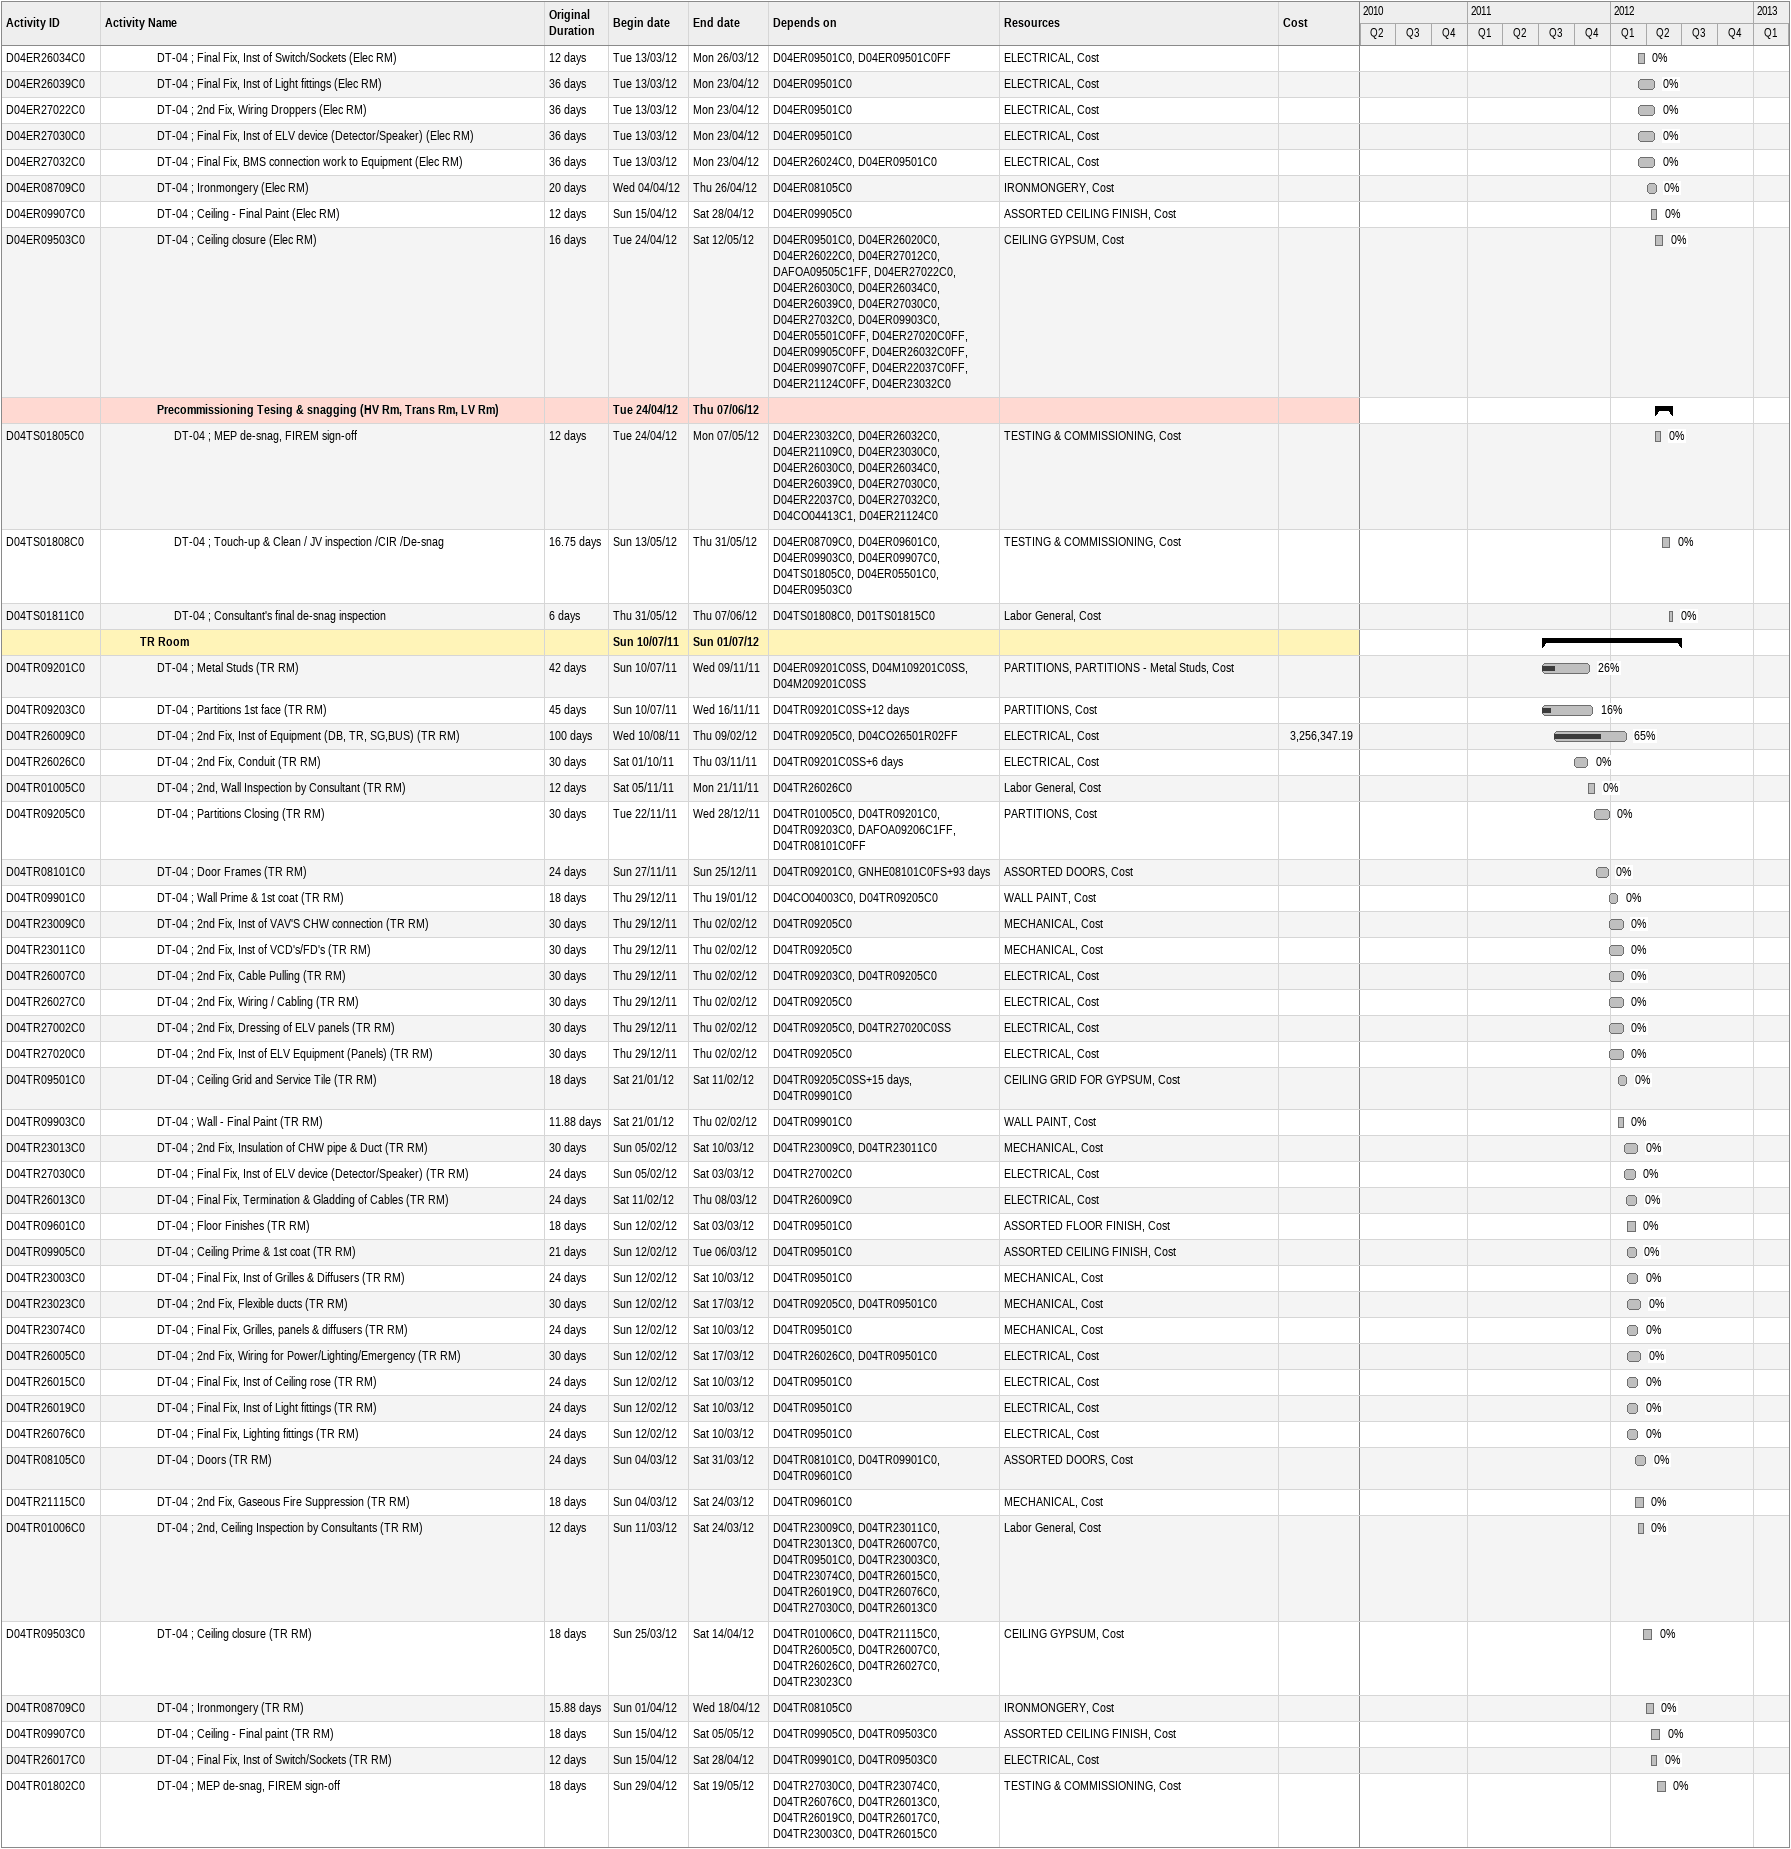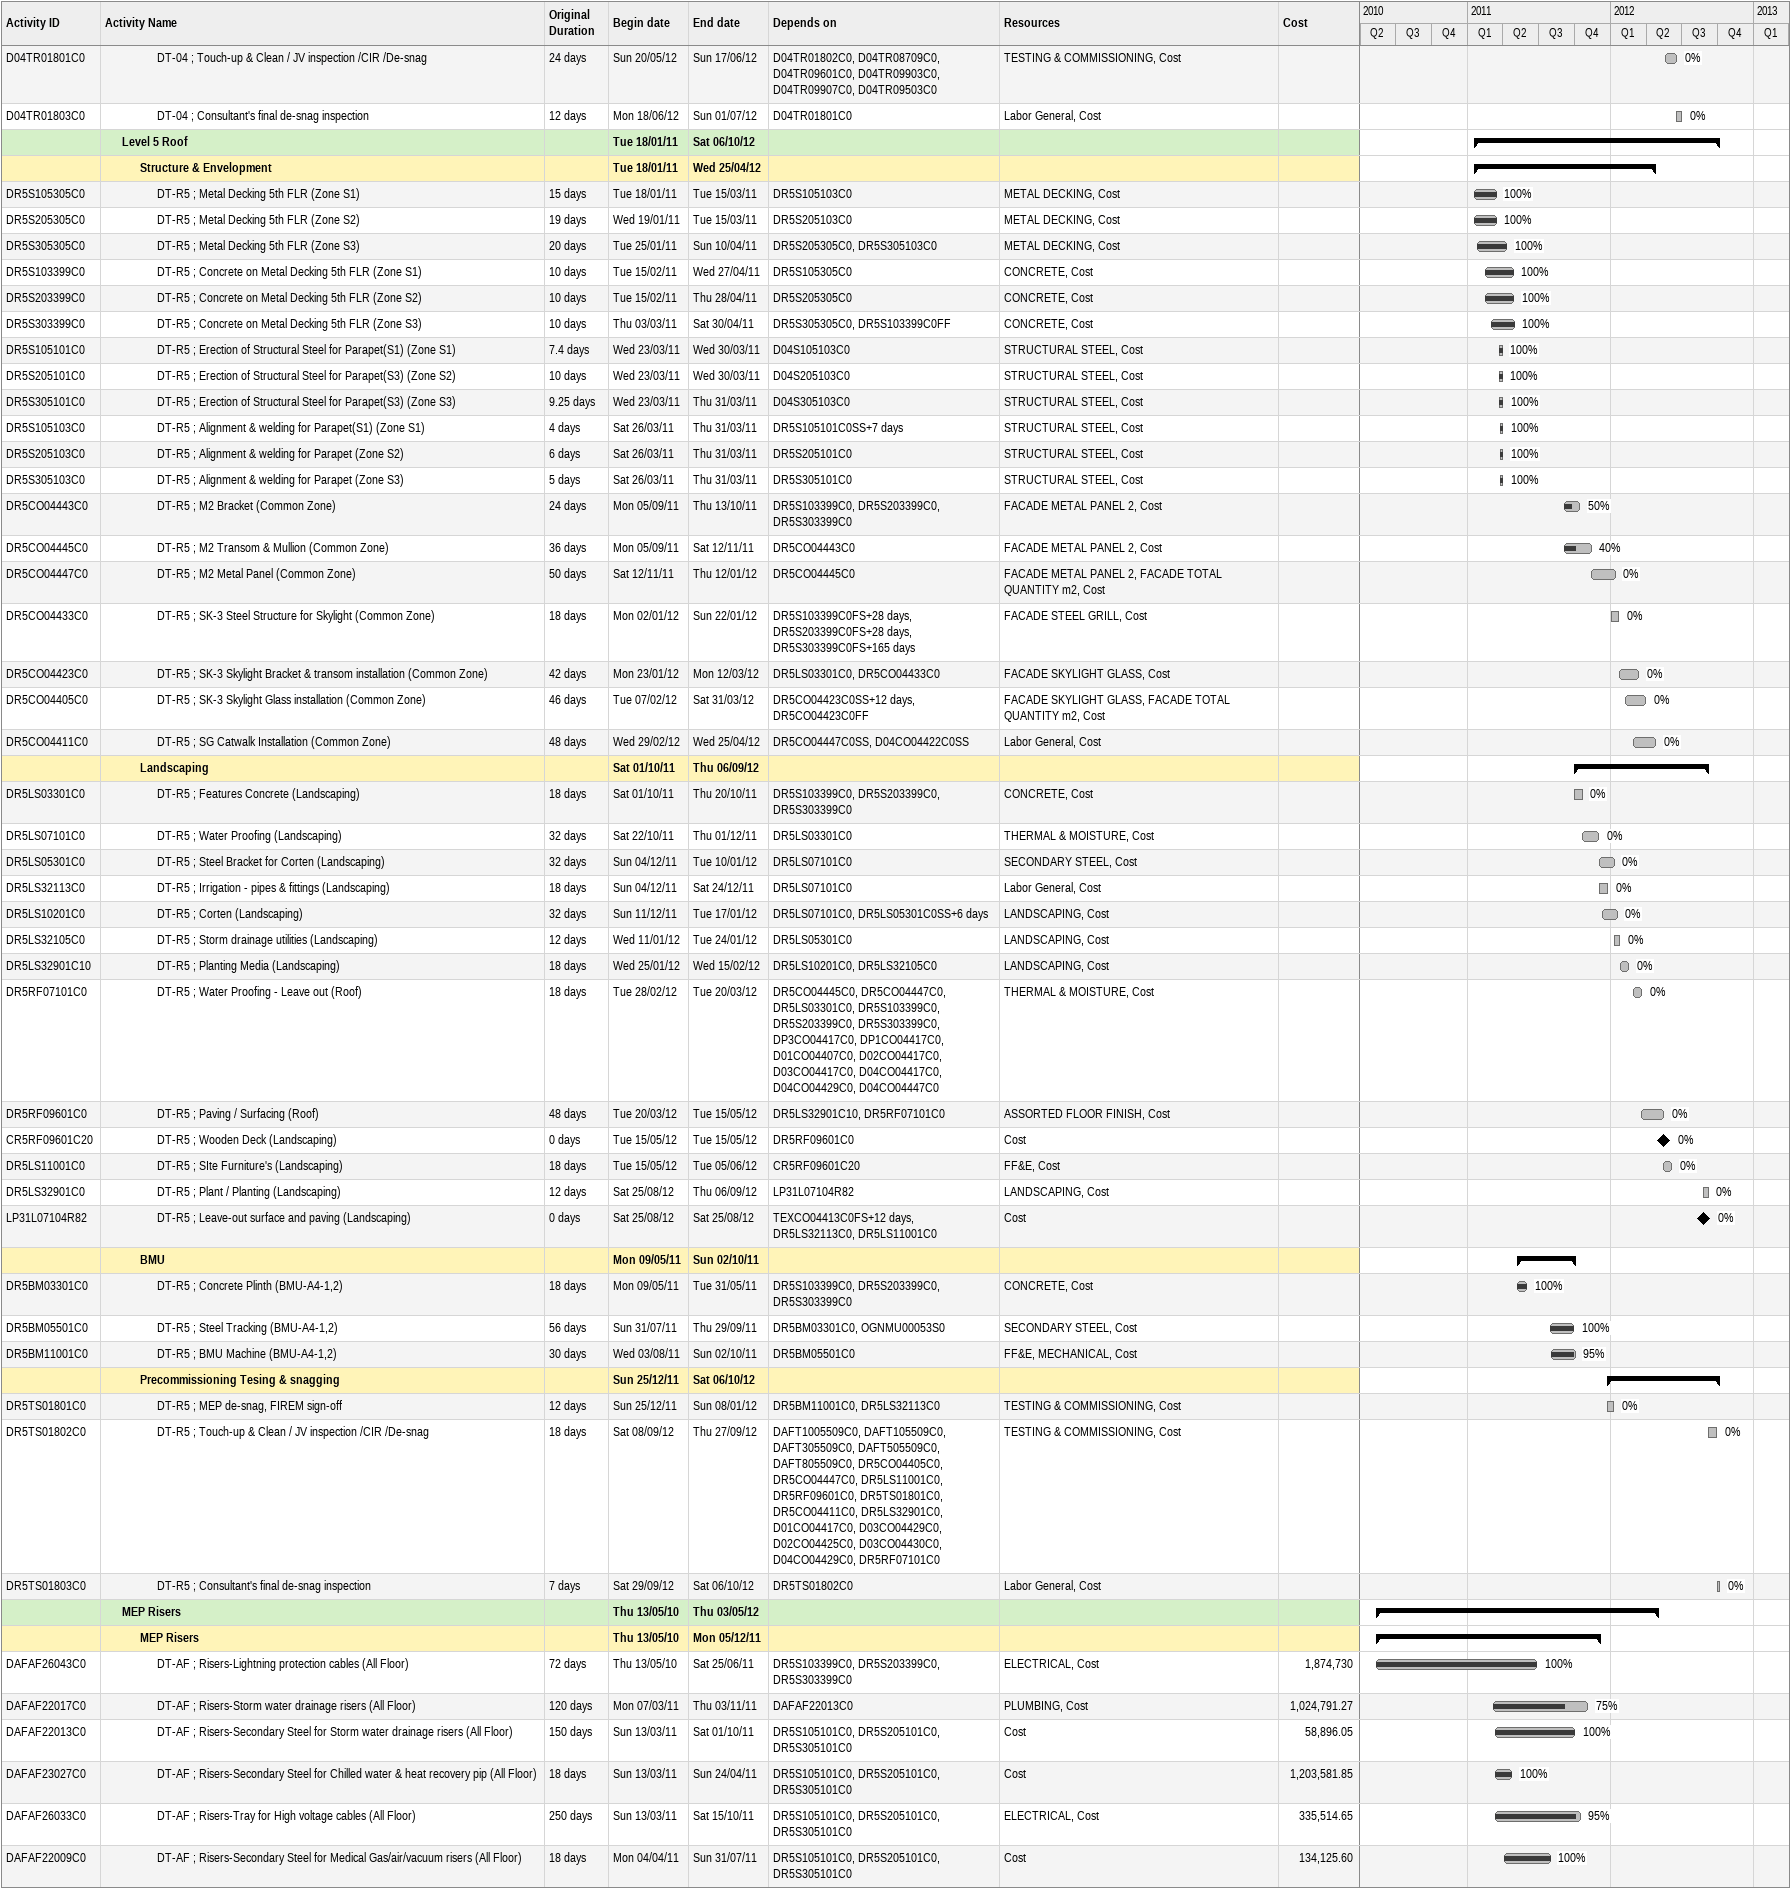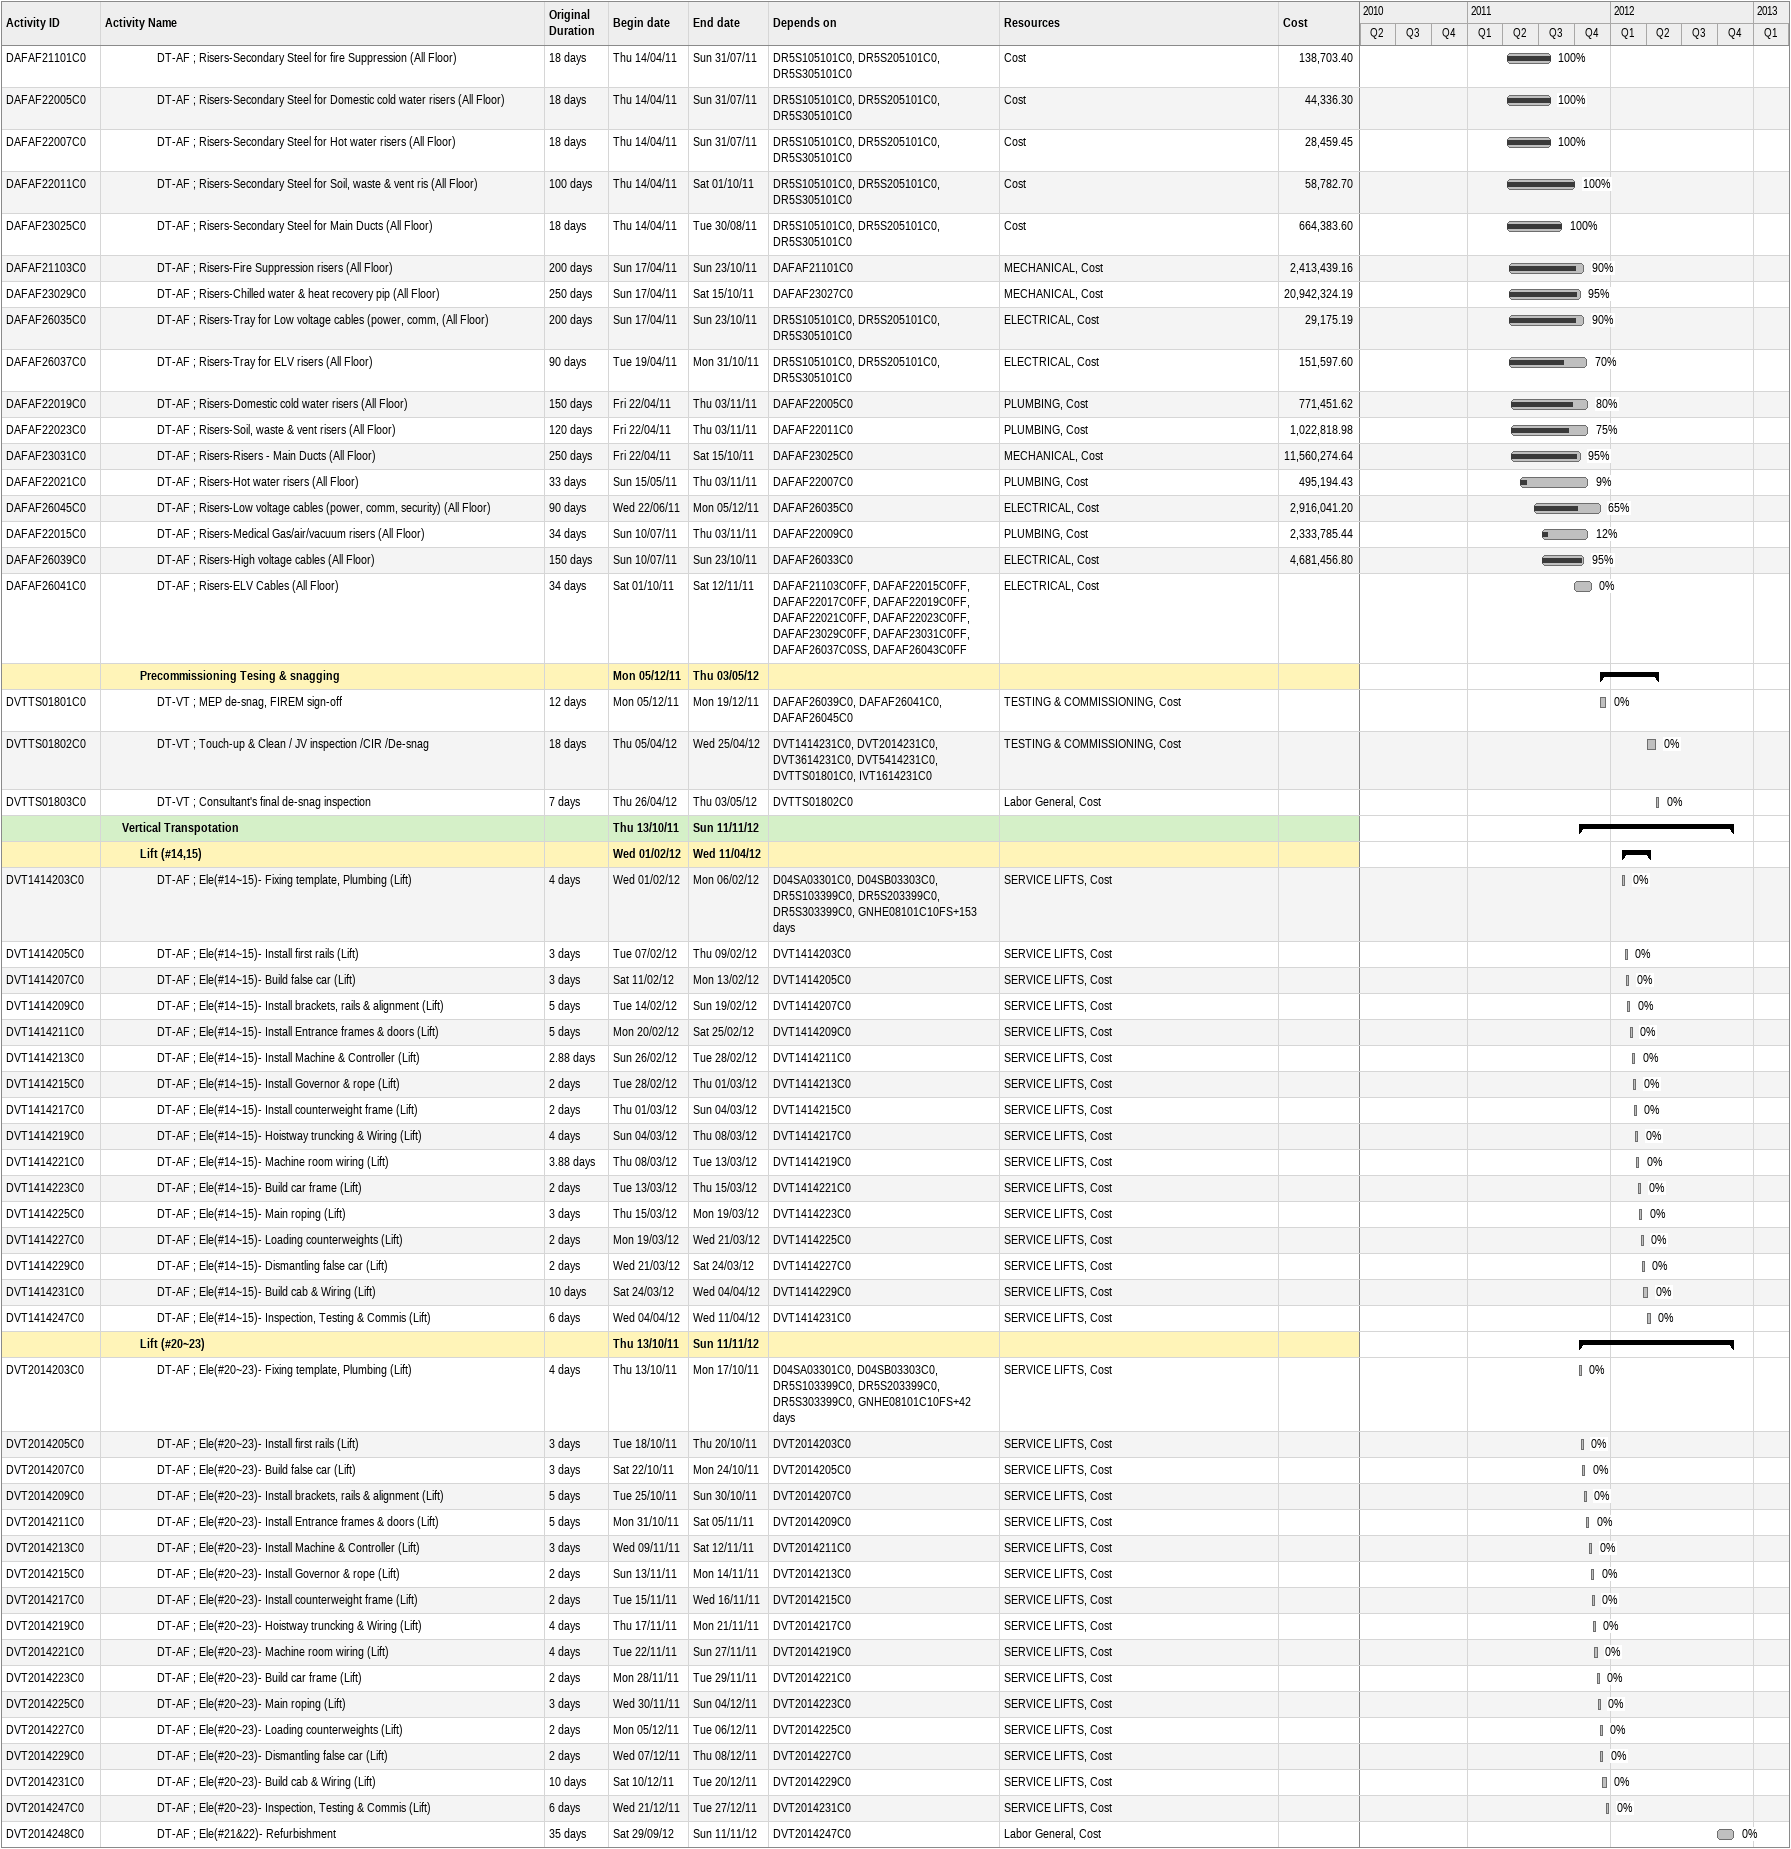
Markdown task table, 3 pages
| ID | Level | Task | Original duration | Start | Finish | Predecessors | Resources | % complete | Cost |
|---|---|---|---|---|---|---|---|---|---|
| D04ER26034C0 | 4 | DT-04 ; Final Fix, Inst of Switch/Sockets (Elec RM) | 12d | 2012-03-13 | 2012-03-26 | D04ER09501C0, D04ER09501C0FF | ELECTRICAL, Cost | 0 |  |
| D04ER26039C0 | 4 | DT-04 ; Final Fix, Inst of Light fittings (Elec RM) | 36d | 2012-03-13 | 2012-04-23 | D04ER09501C0 | ELECTRICAL, Cost | 0 |  |
| D04ER27022C0 | 4 | DT-04 ; 2nd Fix, Wiring Droppers (Elec RM) | 36d | 2012-03-13 | 2012-04-23 | D04ER09501C0 | ELECTRICAL, Cost | 0 |  |
| D04ER27030C0 | 4 | DT-04 ; Final Fix, Inst of ELV device (Detector/Speaker) (Elec RM) | 36d | 2012-03-13 | 2012-04-23 | D04ER09501C0 | ELECTRICAL, Cost | 0 |  |
| D04ER27032C0 | 4 | DT-04 ; Final Fix, BMS connection work to Equipment (Elec RM) | 36d | 2012-03-13 | 2012-04-23 | D04ER26024C0, D04ER09501C0 | ELECTRICAL, Cost | 0 |  |
| D04ER08709C0 | 4 | DT-04 ; Ironmongery (Elec RM) | 20d | 2012-04-04 | 2012-04-26 | D04ER08105C0 | IRONMONGERY, Cost | 0 |  |
| D04ER09907C0 | 4 | DT-04 ; Ceiling - Final Paint (Elec RM) | 12d | 2012-04-15 | 2012-04-28 | D04ER09905C0 | ASSORTED CEILING FINISH, Cost | 0 |  |
| D04ER09503C0 | 4 | DT-04 ; Ceiling closure (Elec RM) | 16d | 2012-04-24 | 2012-05-12 | D04ER09501C0, D04ER26020C0, D04ER26022C0, D04ER27012C0, DAFOA09505C1FF, D04ER27022C0, D04ER26030C0, D04ER26034C0, D04ER26039C0, D04ER27030C0, D04ER27032C0, D04ER09903C0, D04ER05501C0FF, D04ER27020C0FF, D04ER09905C0FF, D04ER26032C0FF, D04ER09907C0FF, D04ER22037C0FF, D04ER21124C0FF, D04ER23032C0 | CEILING GYPSUM, Cost | 0 |  |
|  | 4 | **Precommissioning Tesing & snagging (HV Rm, Trans Rm, LV Rm)** |  | 2012-04-24 | 2012-06-07 |  |  |  |  |
| D04TS01805C0 | 5 | DT-04 ; MEP de-snag, FIREM sign-off | 12d | 2012-04-24 | 2012-05-07 | D04ER23032C0, D04ER26032C0, D04ER21109C0, D04ER23030C0, D04ER26030C0, D04ER26034C0, D04ER26039C0, D04ER27030C0, D04ER22037C0, D04ER27032C0, D04CO04413C1, D04ER21124C0 | TESTING & COMMISSIONING, Cost | 0 |  |
| D04TS01808C0 | 5 | DT-04 ; Touch-up & Clean / JV inspection /CIR /De-snag | 16.75d | 2012-05-13 | 2012-05-31 | D04ER08709C0, D04ER09601C0, D04ER09903C0, D04ER09907C0, D04TS01805C0, D04ER05501C0, D04ER09503C0 | TESTING & COMMISSIONING, Cost | 0 |  |
| D04TS01811C0 | 5 | DT-04 ; Consultant's final de-snag inspection | 6d | 2012-05-31 | 2012-06-07 | D04TS01808C0, D01TS01815C0 | Labor General, Cost | 0 |  |
|  | 3 | **TR Room** |  | 2011-07-10 | 2012-07-01 |  |  |  |  |
| D04TR09201C0 | 4 | DT-04 ; Metal Studs (TR RM) | 42d | 2011-07-10 | 2011-11-09 | D04ER09201C0SS, D04M109201C0SS, D04M209201C0SS | PARTITIONS, PARTITIONS - Metal Studs, Cost | 26 |  |
| D04TR09203C0 | 4 | DT-04 ; Partitions 1st face (TR RM) | 45d | 2011-07-10 | 2011-11-16 | D04TR09201C0SS+12d | PARTITIONS, Cost | 16 |  |
| D04TR26009C0 | 4 | DT-04 ; 2nd Fix, Inst of Equipment (DB, TR, SG,BUS) (TR RM) | 100d | 2011-08-10 | 2012-02-09 | D04TR09205C0, D04CO26501R02FF | ELECTRICAL, Cost | 65 | 3256347.19 |
| D04TR26026C0 | 4 | DT-04 ; 2nd Fix, Conduit (TR RM) | 30d | 2011-10-01 | 2011-11-03 | D04TR09201C0SS+6d | ELECTRICAL, Cost | 0 |  |
| D04TR01005C0 | 4 | DT-04 ; 2nd, Wall Inspection by Consultant (TR RM) | 12d | 2011-11-05 | 2011-11-21 | D04TR26026C0 | Labor General, Cost | 0 |  |
| D04TR09205C0 | 4 | DT-04 ; Partitions Closing (TR RM) | 30d | 2011-11-22 | 2011-12-28 | D04TR01005C0, D04TR09201C0, D04TR09203C0, DAFOA09206C1FF, D04TR08101C0FF | PARTITIONS, Cost | 0 |  |
| D04TR08101C0 | 4 | DT-04 ; Door Frames (TR RM) | 24d | 2011-11-27 | 2011-12-25 | D04TR09201C0, GNHE08101C0FS+93d | ASSORTED DOORS, Cost | 0 |  |
| D04TR09901C0 | 4 | DT-04 ; Wall Prime & 1st coat (TR RM) | 18d | 2011-12-29 | 2012-01-19 | D04CO04003C0, D04TR09205C0 | WALL PAINT, Cost | 0 |  |
| D04TR23009C0 | 4 | DT-04 ; 2nd Fix, Inst of VAV'S CHW connection (TR RM) | 30d | 2011-12-29 | 2012-02-02 | D04TR09205C0 | MECHANICAL, Cost | 0 |  |
| D04TR23011C0 | 4 | DT-04 ; 2nd Fix, Inst of VCD's/FD's (TR RM) | 30d | 2011-12-29 | 2012-02-02 | D04TR09205C0 | MECHANICAL, Cost | 0 |  |
| D04TR26007C0 | 4 | DT-04 ; 2nd Fix, Cable Pulling (TR RM) | 30d | 2011-12-29 | 2012-02-02 | D04TR09203C0, D04TR09205C0 | ELECTRICAL, Cost | 0 |  |
| D04TR26027C0 | 4 | DT-04 ; 2nd Fix, Wiring / Cabling (TR RM) | 30d | 2011-12-29 | 2012-02-02 | D04TR09205C0 | ELECTRICAL, Cost | 0 |  |
| D04TR27002C0 | 4 | DT-04 ; 2nd Fix, Dressing of ELV panels (TR RM) | 30d | 2011-12-29 | 2012-02-02 | D04TR09205C0, D04TR27020C0SS | ELECTRICAL, Cost | 0 |  |
| D04TR27020C0 | 4 | DT-04 ; 2nd Fix, Inst of ELV Equipment (Panels) (TR RM) | 30d | 2011-12-29 | 2012-02-02 | D04TR09205C0 | ELECTRICAL, Cost | 0 |  |
| D04TR09501C0 | 4 | DT-04 ; Ceiling Grid and Service Tile (TR RM) | 18d | 2012-01-21 | 2012-02-11 | D04TR09205C0SS+15d, D04TR09901C0 | CEILING GRID FOR GYPSUM, Cost | 0 |  |
| D04TR09903C0 | 4 | DT-04 ; Wall - Final Paint (TR RM) | 11.88d | 2012-01-21 | 2012-02-02 | D04TR09901C0 | WALL PAINT, Cost | 0 |  |
| D04TR23013C0 | 4 | DT-04 ; 2nd Fix, Insulation of CHW pipe & Duct (TR RM) | 30d | 2012-02-05 | 2012-03-10 | D04TR23009C0, D04TR23011C0 | MECHANICAL, Cost | 0 |  |
| D04TR27030C0 | 4 | DT-04 ; Final Fix, Inst of ELV device (Detector/Speaker) (TR RM) | 24d | 2012-02-05 | 2012-03-03 | D04TR27002C0 | ELECTRICAL, Cost | 0 |  |
| D04TR26013C0 | 4 | DT-04 ; Final Fix, Termination & Gladding of Cables (TR RM) | 24d | 2012-02-11 | 2012-03-08 | D04TR26009C0 | ELECTRICAL, Cost | 0 |  |
| D04TR09601C0 | 4 | DT-04 ; Floor Finishes (TR RM) | 18d | 2012-02-12 | 2012-03-03 | D04TR09501C0 | ASSORTED FLOOR FINISH, Cost | 0 |  |
| D04TR09905C0 | 4 | DT-04 ; Ceiling Prime & 1st coat (TR RM) | 21d | 2012-02-12 | 2012-03-06 | D04TR09501C0 | ASSORTED CEILING FINISH, Cost | 0 |  |
| D04TR23003C0 | 4 | DT-04 ; Final Fix, Inst of Grilles & Diffusers (TR RM) | 24d | 2012-02-12 | 2012-03-10 | D04TR09501C0 | MECHANICAL, Cost | 0 |  |
| D04TR23023C0 | 4 | DT-04 ; 2nd Fix, Flexible ducts (TR RM) | 30d | 2012-02-12 | 2012-03-17 | D04TR09205C0, D04TR09501C0 | MECHANICAL, Cost | 0 |  |
| D04TR23074C0 | 4 | DT-04 ; Final Fix, Grilles, panels & diffusers (TR RM) | 24d | 2012-02-12 | 2012-03-10 | D04TR09501C0 | MECHANICAL, Cost | 0 |  |
| D04TR26005C0 | 4 | DT-04 ; 2nd Fix, Wiring for Power/Lighting/Emergency (TR RM) | 30d | 2012-02-12 | 2012-03-17 | D04TR26026C0, D04TR09501C0 | ELECTRICAL, Cost | 0 |  |
| D04TR26015C0 | 4 | DT-04 ; Final Fix, Inst of Ceiling rose (TR RM) | 24d | 2012-02-12 | 2012-03-10 | D04TR09501C0 | ELECTRICAL, Cost | 0 |  |
| D04TR26019C0 | 4 | DT-04 ; Final Fix, Inst of Light fittings (TR RM) | 24d | 2012-02-12 | 2012-03-10 | D04TR09501C0 | ELECTRICAL, Cost | 0 |  |
| D04TR26076C0 | 4 | DT-04 ; Final Fix, Lighting fittings (TR RM) | 24d | 2012-02-12 | 2012-03-10 | D04TR09501C0 | ELECTRICAL, Cost | 0 |  |
| D04TR08105C0 | 4 | DT-04 ; Doors (TR RM) | 24d | 2012-03-04 | 2012-03-31 | D04TR08101C0, D04TR09901C0, D04TR09601C0 | ASSORTED DOORS, Cost | 0 |  |
| D04TR21115C0 | 4 | DT-04 ; 2nd Fix, Gaseous Fire Suppression (TR RM) | 18d | 2012-03-04 | 2012-03-24 | D04TR09601C0 | MECHANICAL, Cost | 0 |  |
| D04TR01006C0 | 4 | DT-04 ; 2nd, Ceiling Inspection by Consultants (TR RM) | 12d | 2012-03-11 | 2012-03-24 | D04TR23009C0, D04TR23011C0, D04TR23013C0, D04TR26007C0, D04TR09501C0, D04TR23003C0, D04TR23074C0, D04TR26015C0, D04TR26019C0, D04TR26076C0, D04TR27030C0, D04TR26013C0 | Labor General, Cost | 0 |  |
| D04TR09503C0 | 4 | DT-04 ; Ceiling closure (TR RM) | 18d | 2012-03-25 | 2012-04-14 | D04TR01006C0, D04TR21115C0, D04TR26005C0, D04TR26007C0, D04TR26026C0, D04TR26027C0, D04TR23023C0 | CEILING GYPSUM, Cost | 0 |  |
| D04TR08709C0 | 4 | DT-04 ; Ironmongery (TR RM) | 15.88d | 2012-04-01 | 2012-04-18 | D04TR08105C0 | IRONMONGERY, Cost | 0 |  |
| D04TR09907C0 | 4 | DT-04 ; Ceiling - Final paint (TR RM) | 18d | 2012-04-15 | 2012-05-05 | D04TR09905C0, D04TR09503C0 | ASSORTED CEILING FINISH, Cost | 0 |  |
| D04TR26017C0 | 4 | DT-04 ; Final Fix, Inst of Switch/Sockets (TR RM) | 12d | 2012-04-15 | 2012-04-28 | D04TR09901C0, D04TR09503C0 | ELECTRICAL, Cost | 0 |  |
| D04TR01802C0 | 4 | DT-04 ; MEP de-snag, FIREM sign-off | 18d | 2012-04-29 | 2012-05-19 | D04TR27030C0, D04TR23074C0, D04TR26076C0, D04TR26013C0, D04TR26019C0, D04TR26017C0, D04TR23003C0, D04TR26015C0 | TESTING & COMMISSIONING, Cost | 0 |  |
| D04TR01801C0 | 4 | DT-04 ; Touch-up & Clean / JV inspection /CIR /De-snag | 24d | 2012-05-20 | 2012-06-17 | D04TR01802C0, D04TR08709C0, D04TR09601C0, D04TR09903C0, D04TR09907C0, D04TR09503C0 | TESTING & COMMISSIONING, Cost | 0 |  |
| D04TR01803C0 | 4 | DT-04 ; Consultant's final de-snag inspection | 12d | 2012-06-18 | 2012-07-01 | D04TR01801C0 | Labor General, Cost | 0 |  |
|  | 2 | **Level 5 Roof** |  | 2011-01-18 | 2012-10-06 |  |  |  |  |
|  | 3 | **Structure & Envelopment** |  | 2011-01-18 | 2012-04-25 |  |  |  |  |
| DR5S105305C0 | 4 | DT-R5 ; Metal Decking 5th FLR (Zone S1) | 15d | 2011-01-18 | 2011-03-15 | DR5S105103C0 | METAL DECKING, Cost | 100 |  |
| DR5S205305C0 | 4 | DT-R5 ; Metal Decking 5th FLR (Zone S2) | 19d | 2011-01-19 | 2011-03-15 | DR5S205103C0 | METAL DECKING, Cost | 100 |  |
| DR5S305305C0 | 4 | DT-R5 ; Metal Decking 5th FLR (Zone S3) | 20d | 2011-01-25 | 2011-04-10 | DR5S205305C0, DR5S305103C0 | METAL DECKING, Cost | 100 |  |
| DR5S103399C0 | 4 | DT-R5 ; Concrete on Metal Decking 5th FLR (Zone S1) | 10d | 2011-02-15 | 2011-04-27 | DR5S105305C0 | CONCRETE, Cost | 100 |  |
| DR5S203399C0 | 4 | DT-R5 ; Concrete on Metal Decking 5th FLR (Zone S2) | 10d | 2011-02-15 | 2011-04-28 | DR5S205305C0 | CONCRETE, Cost | 100 |  |
| DR5S303399C0 | 4 | DT-R5 ; Concrete on Metal Decking 5th FLR (Zone S3) | 10d | 2011-03-03 | 2011-04-30 | DR5S305305C0, DR5S103399C0FF | CONCRETE, Cost | 100 |  |
| DR5S105101C0 | 4 | DT-R5 ; Erection of Structural Steel for Parapet(S1) (Zone S1) | 7.4d | 2011-03-23 | 2011-03-30 | D04S105103C0 | STRUCTURAL STEEL, Cost | 100 |  |
| DR5S205101C0 | 4 | DT-R5 ; Erection of Structural Steel for Parapet(S3) (Zone S2) | 10d | 2011-03-23 | 2011-03-30 | D04S205103C0 | STRUCTURAL STEEL, Cost | 100 |  |
| DR5S305101C0 | 4 | DT-R5 ; Erection of Structural Steel for Parapet(S3) (Zone S3) | 9.25d | 2011-03-23 | 2011-03-31 | D04S305103C0 | STRUCTURAL STEEL, Cost | 100 |  |
| DR5S105103C0 | 4 | DT-R5 ; Alignment & welding for Parapet(S1) (Zone S1) | 4d | 2011-03-26 | 2011-03-31 | DR5S105101C0SS+7d | STRUCTURAL STEEL, Cost | 100 |  |
| DR5S205103C0 | 4 | DT-R5 ; Alignment & welding for Parapet (Zone S2) | 6d | 2011-03-26 | 2011-03-31 | DR5S205101C0 | STRUCTURAL STEEL, Cost | 100 |  |
| DR5S305103C0 | 4 | DT-R5 ; Alignment & welding for Parapet (Zone S3) | 5d | 2011-03-26 | 2011-03-31 | DR5S305101C0 | STRUCTURAL STEEL, Cost | 100 |  |
| DR5CO04443C0 | 4 | DT-R5 ; M2 Bracket (Common Zone) | 24d | 2011-09-05 | 2011-10-13 | DR5S103399C0, DR5S203399C0, DR5S303399C0 | FACADE METAL PANEL 2, Cost | 50 |  |
| DR5CO04445C0 | 4 | DT-R5 ; M2 Transom & Mullion (Common Zone) | 36d | 2011-09-05 | 2011-11-12 | DR5CO04443C0 | FACADE METAL PANEL 2, Cost | 40 |  |
| DR5CO04447C0 | 4 | DT-R5 ; M2 Metal Panel (Common Zone) | 50d | 2011-11-12 | 2012-01-12 | DR5CO04445C0 | FACADE METAL PANEL 2, FACADE TOTAL QUANTITY m2, Cost | 0 |  |
| DR5CO04433C0 | 4 | DT-R5 ; SK-3 Steel Structure for Skylight (Common Zone) | 18d | 2012-01-02 | 2012-01-22 | DR5S103399C0FS+28d, DR5S203399C0FS+28d, DR5S303399C0FS+165d | FACADE STEEL GRILL, Cost | 0 |  |
| DR5CO04423C0 | 4 | DT-R5 ; SK-3 Skylight Bracket & transom installation (Common Zone) | 42d | 2012-01-23 | 2012-03-12 | DR5LS03301C0, DR5CO04433C0 | FACADE SKYLIGHT GLASS, Cost | 0 |  |
| DR5CO04405C0 | 4 | DT-R5 ; SK-3 Skylight Glass installation (Common Zone) | 46d | 2012-02-07 | 2012-03-31 | DR5CO04423C0SS+12d, DR5CO04423C0FF | FACADE SKYLIGHT GLASS, FACADE TOTAL QUANTITY m2, Cost | 0 |  |
| DR5CO04411C0 | 4 | DT-R5 ; SG Catwalk Installation (Common Zone) | 48d | 2012-02-29 | 2012-04-25 | DR5CO04447C0SS, D04CO04422C0SS | Labor General, Cost | 0 |  |
|  | 3 | **Landscaping** |  | 2011-10-01 | 2012-09-06 |  |  |  |  |
| DR5LS03301C0 | 4 | DT-R5 ; Features Concrete (Landscaping) | 18d | 2011-10-01 | 2011-10-20 | DR5S103399C0, DR5S203399C0, DR5S303399C0 | CONCRETE, Cost | 0 |  |
| DR5LS07101C0 | 4 | DT-R5 ; Water Proofing (Landscaping) | 32d | 2011-10-22 | 2011-12-01 | DR5LS03301C0 | THERMAL & MOISTURE, Cost | 0 |  |
| DR5LS05301C0 | 4 | DT-R5 ; Steel Bracket for Corten (Landscaping) | 32d | 2011-12-04 | 2012-01-10 | DR5LS07101C0 | SECONDARY STEEL, Cost | 0 |  |
| DR5LS32113C0 | 4 | DT-R5 ; Irrigation - pipes & fittings (Landscaping) | 18d | 2011-12-04 | 2011-12-24 | DR5LS07101C0 | Labor General, Cost | 0 |  |
| DR5LS10201C0 | 4 | DT-R5 ; Corten (Landscaping) | 32d | 2011-12-11 | 2012-01-17 | DR5LS07101C0, DR5LS05301C0SS+6d | LANDSCAPING, Cost | 0 |  |
| DR5LS32105C0 | 4 | DT-R5 ; Storm drainage utilities (Landscaping) | 12d | 2012-01-11 | 2012-01-24 | DR5LS05301C0 | LANDSCAPING, Cost | 0 |  |
| DR5LS32901C10 | 4 | DT-R5 ; Planting Media (Landscaping) | 18d | 2012-01-25 | 2012-02-15 | DR5LS10201C0, DR5LS32105C0 | LANDSCAPING, Cost | 0 |  |
| DR5RF07101C0 | 4 | DT-R5 ; Water Proofing - Leave out (Roof) | 18d | 2012-02-28 | 2012-03-20 | DR5CO04445C0, DR5CO04447C0, DR5LS03301C0, DR5S103399C0, DR5S203399C0, DR5S303399C0, DP3CO04417C0, DP1CO04417C0, D01CO04407C0, D02CO04417C0, D03CO04417C0, D04CO04417C0, D04CO04429C0, D04CO04447C0 | THERMAL & MOISTURE, Cost | 0 |  |
| DR5RF09601C0 | 4 | DT-R5 ; Paving / Surfacing (Roof) | 48d | 2012-03-20 | 2012-05-15 | DR5LS32901C10, DR5RF07101C0 | ASSORTED FLOOR FINISH, Cost | 0 |  |
| CR5RF09601C20 | 4 | DT-R5 ; Wooden Deck (Landscaping) | 0d | 2012-05-15 | 2012-05-15 | DR5RF09601C0 | Cost | 0 |  |
| DR5LS11001C0 | 4 | DT-R5 ; SIte Furniture's (Landscaping) | 18d | 2012-05-15 | 2012-06-05 | CR5RF09601C20 | FF&E, Cost | 0 |  |
| DR5LS32901C0 | 4 | DT-R5 ; Plant / Planting (Landscaping) | 12d | 2012-08-25 | 2012-09-06 | LP31L07104R82 | LANDSCAPING, Cost | 0 |  |
| LP31L07104R82 | 4 | DT-R5 ; Leave-out surface and paving (Landscaping) | 0d | 2012-08-25 | 2012-08-25 | TEXCO04413C0FS+12d, DR5LS32113C0, DR5LS11001C0 | Cost | 0 |  |
|  | 3 | **BMU** |  | 2011-05-09 | 2011-10-02 |  |  |  |  |
| DR5BM03301C0 | 4 | DT-R5 ; Concrete Plinth (BMU-A4-1,2) | 18d | 2011-05-09 | 2011-05-31 | DR5S103399C0, DR5S203399C0, DR5S303399C0 | CONCRETE, Cost | 100 |  |
| DR5BM05501C0 | 4 | DT-R5 ; Steel Tracking (BMU-A4-1,2) | 56d | 2011-07-31 | 2011-09-29 | DR5BM03301C0, OGNMU00053S0 | SECONDARY STEEL, Cost | 100 |  |
| DR5BM11001C0 | 4 | DT-R5 ; BMU Machine (BMU-A4-1,2) | 30d | 2011-08-03 | 2011-10-02 | DR5BM05501C0 | FF&E, MECHANICAL, Cost | 95 |  |
|  | 3 | **Precommissioning Tesing & snagging** |  | 2011-12-25 | 2012-10-06 |  |  |  |  |
| DR5TS01801C0 | 4 | DT-R5 ; MEP de-snag, FIREM sign-off | 12d | 2011-12-25 | 2012-01-08 | DR5BM11001C0, DR5LS32113C0 | TESTING & COMMISSIONING, Cost | 0 |  |
| DR5TS01802C0 | 4 | DT-R5 ; Touch-up & Clean / JV inspection /CIR /De-snag | 18d | 2012-09-08 | 2012-09-27 | DAFT1005509C0, DAFT105509C0, DAFT305509C0, DAFT505509C0, DAFT805509C0, DR5CO04405C0, DR5CO04447C0, DR5LS11001C0, DR5RF09601C0, DR5TS01801C0, DR5CO04411C0, DR5LS32901C0, D01CO04417C0, D03CO04429C0, D02CO04425C0, D03CO04430C0, D04CO04429C0, DR5RF07101C0 | TESTING & COMMISSIONING, Cost | 0 |  |
| DR5TS01803C0 | 4 | DT-R5 ; Consultant's final de-snag inspection | 7d | 2012-09-29 | 2012-10-06 | DR5TS01802C0 | Labor General, Cost | 0 |  |
|  | 2 | **MEP Risers** |  | 2010-05-13 | 2012-05-03 |  |  |  |  |
|  | 3 | **MEP Risers** |  | 2010-05-13 | 2011-12-05 |  |  |  |  |
| DAFAF26043C0 | 4 | DT-AF ; Risers-Lightning protection cables (All Floor) | 72d | 2010-05-13 | 2011-06-25 | DR5S103399C0, DR5S203399C0, DR5S303399C0 | ELECTRICAL, Cost | 100 | 1874730 |
| DAFAF22017C0 | 4 | DT-AF ; Risers-Storm water drainage risers (All Floor) | 120d | 2011-03-07 | 2011-11-03 | DAFAF22013C0 | PLUMBING, Cost | 75 | 1024791.27 |
| DAFAF22013C0 | 4 | DT-AF ; Risers-Secondary Steel for Storm water drainage risers (All Floor) | 150d | 2011-03-13 | 2011-10-01 | DR5S105101C0, DR5S205101C0, DR5S305101C0 | Cost | 100 | 58896.05 |
| DAFAF23027C0 | 4 | DT-AF ; Risers-Secondary Steel for Chilled water & heat recovery pip (All Floor) | 18d | 2011-03-13 | 2011-04-24 | DR5S105101C0, DR5S205101C0, DR5S305101C0 | Cost | 100 | 1203581.85 |
| DAFAF26033C0 | 4 | DT-AF ; Risers-Tray for High voltage cables (All Floor) | 250d | 2011-03-13 | 2011-10-15 | DR5S105101C0, DR5S205101C0, DR5S305101C0 | ELECTRICAL, Cost | 95 | 335514.65 |
| DAFAF22009C0 | 4 | DT-AF ; Risers-Secondary Steel for Medical Gas/air/vacuum risers (All Floor) | 18d | 2011-04-04 | 2011-07-31 | DR5S105101C0, DR5S205101C0, DR5S305101C0 | Cost | 100 | 134125.60 |
| DAFAF21101C0 | 4 | DT-AF ; Risers-Secondary Steel for fire Suppression (All Floor) | 18d | 2011-04-14 | 2011-07-31 | DR5S105101C0, DR5S205101C0, DR5S305101C0 | Cost | 100 | 138703.40 |
| DAFAF22005C0 | 4 | DT-AF ; Risers-Secondary Steel for Domestic cold water risers (All Floor) | 18d | 2011-04-14 | 2011-07-31 | DR5S105101C0, DR5S205101C0, DR5S305101C0 | Cost | 100 | 44336.30 |
| DAFAF22007C0 | 4 | DT-AF ; Risers-Secondary Steel for Hot water risers (All Floor) | 18d | 2011-04-14 | 2011-07-31 | DR5S105101C0, DR5S205101C0, DR5S305101C0 | Cost | 100 | 28459.45 |
| DAFAF22011C0 | 4 | DT-AF ; Risers-Secondary Steel for Soil, waste & vent ris (All Floor) | 100d | 2011-04-14 | 2011-10-01 | DR5S105101C0, DR5S205101C0, DR5S305101C0 | Cost | 100 | 58782.70 |
| DAFAF23025C0 | 4 | DT-AF ; Risers-Secondary Steel for Main Ducts (All Floor) | 18d | 2011-04-14 | 2011-08-30 | DR5S105101C0, DR5S205101C0, DR5S305101C0 | Cost | 100 | 664383.60 |
| DAFAF21103C0 | 4 | DT-AF ; Risers-Fire Suppression risers (All Floor) | 200d | 2011-04-17 | 2011-10-23 | DAFAF21101C0 | MECHANICAL, Cost | 90 | 2413439.16 |
| DAFAF23029C0 | 4 | DT-AF ; Risers-Chilled water & heat recovery pip (All Floor) | 250d | 2011-04-17 | 2011-10-15 | DAFAF23027C0 | MECHANICAL, Cost | 95 | 20942324.19 |
| DAFAF26035C0 | 4 | DT-AF ; Risers-Tray for Low voltage cables (power, comm, (All Floor) | 200d | 2011-04-17 | 2011-10-23 | DR5S105101C0, DR5S205101C0, DR5S305101C0 | ELECTRICAL, Cost | 90 | 29175.19 |
| DAFAF26037C0 | 4 | DT-AF ; Risers-Tray for ELV risers (All Floor) | 90d | 2011-04-19 | 2011-10-31 | DR5S105101C0, DR5S205101C0, DR5S305101C0 | ELECTRICAL, Cost | 70 | 151597.60 |
| DAFAF22019C0 | 4 | DT-AF ; Risers-Domestic cold water risers (All Floor) | 150d | 2011-04-22 | 2011-11-03 | DAFAF22005C0 | PLUMBING, Cost | 80 | 771451.62 |
| DAFAF22023C0 | 4 | DT-AF ; Risers-Soil, waste & vent risers (All Floor) | 120d | 2011-04-22 | 2011-11-03 | DAFAF22011C0 | PLUMBING, Cost | 75 | 1022818.98 |
| DAFAF23031C0 | 4 | DT-AF ; Risers-Risers - Main Ducts (All Floor) | 250d | 2011-04-22 | 2011-10-15 | DAFAF23025C0 | MECHANICAL, Cost | 95 | 11560274.64 |
| DAFAF22021C0 | 4 | DT-AF ; Risers-Hot water risers (All Floor) | 33d | 2011-05-15 | 2011-11-03 | DAFAF22007C0 | PLUMBING, Cost | 9 | 495194.43 |
| DAFAF26045C0 | 4 | DT-AF ; Risers-Low voltage cables (power, comm, security) (All Floor) | 90d | 2011-06-22 | 2011-12-05 | DAFAF26035C0 | ELECTRICAL, Cost | 65 | 2916041.20 |
| DAFAF22015C0 | 4 | DT-AF ; Risers-Medical Gas/air/vacuum risers (All Floor) | 34d | 2011-07-10 | 2011-11-03 | DAFAF22009C0 | PLUMBING, Cost | 12 | 2333785.44 |
| DAFAF26039C0 | 4 | DT-AF ; Risers-High voltage cables (All Floor) | 150d | 2011-07-10 | 2011-10-23 | DAFAF26033C0 | ELECTRICAL, Cost | 95 | 4681456.80 |
| DAFAF26041C0 | 4 | DT-AF ; Risers-ELV Cables (All Floor) | 34d | 2011-10-01 | 2011-11-12 | DAFAF21103C0FF, DAFAF22015C0FF, DAFAF22017C0FF, DAFAF22019C0FF, DAFAF22021C0FF, DAFAF22023C0FF, DAFAF23029C0FF, DAFAF23031C0FF, DAFAF26037C0SS, DAFAF26043C0FF | ELECTRICAL, Cost | 0 |  |
|  | 3 | **Precommissioning Tesing & snagging** |  | 2011-12-05 | 2012-05-03 |  |  |  |  |
| DVTTS01801C0 | 4 | DT-VT ; MEP de-snag, FIREM sign-off | 12d | 2011-12-05 | 2011-12-19 | DAFAF26039C0, DAFAF26041C0, DAFAF26045C0 | TESTING & COMMISSIONING, Cost | 0 |  |
| DVTTS01802C0 | 4 | DT-VT ; Touch-up & Clean / JV inspection /CIR /De-snag | 18d | 2012-04-05 | 2012-04-25 | DVT1414231C0, DVT2014231C0, DVT3614231C0, DVT5414231C0, DVTTS01801C0, IVT1614231C0 | TESTING & COMMISSIONING, Cost | 0 |  |
| DVTTS01803C0 | 4 | DT-VT ; Consultant's final de-snag inspection | 7d | 2012-04-26 | 2012-05-03 | DVTTS01802C0 | Labor General, Cost | 0 |  |
|  | 2 | **Vertical Transpotation** |  | 2011-10-13 | 2012-11-11 |  |  |  |  |
|  | 3 | **Lift (#14,15)** |  | 2012-02-01 | 2012-04-11 |  |  |  |  |
| DVT1414203C0 | 4 | DT-AF ; Ele(#14~15)- Fixing template, Plumbing (Lift) | 4d | 2012-02-01 | 2012-02-06 | D04SA03301C0, D04SB03303C0, DR5S103399C0, DR5S203399C0, DR5S303399C0, GNHE08101C10FS+153d | SERVICE LIFTS, Cost | 0 |  |
| DVT1414205C0 | 4 | DT-AF ; Ele(#14~15)- Install first rails (Lift) | 3d | 2012-02-07 | 2012-02-09 | DVT1414203C0 | SERVICE LIFTS, Cost | 0 |  |
| DVT1414207C0 | 4 | DT-AF ; Ele(#14~15)- Build false car (Lift) | 3d | 2012-02-11 | 2012-02-13 | DVT1414205C0 | SERVICE LIFTS, Cost | 0 |  |
| DVT1414209C0 | 4 | DT-AF ; Ele(#14~15)- Install brackets, rails & alignment (Lift) | 5d | 2012-02-14 | 2012-02-19 | DVT1414207C0 | SERVICE LIFTS, Cost | 0 |  |
| DVT1414211C0 | 4 | DT-AF ; Ele(#14~15)- Install Entrance frames & doors (Lift) | 5d | 2012-02-20 | 2012-02-25 | DVT1414209C0 | SERVICE LIFTS, Cost | 0 |  |
| DVT1414213C0 | 4 | DT-AF ; Ele(#14~15)- Install Machine & Controller (Lift) | 2.88d | 2012-02-26 | 2012-02-28 | DVT1414211C0 | SERVICE LIFTS, Cost | 0 |  |
| DVT1414215C0 | 4 | DT-AF ; Ele(#14~15)- Install Governor & rope (Lift) | 2d | 2012-02-28 | 2012-03-01 | DVT1414213C0 | SERVICE LIFTS, Cost | 0 |  |
| DVT1414217C0 | 4 | DT-AF ; Ele(#14~15)- Install counterweight frame (Lift) | 2d | 2012-03-01 | 2012-03-04 | DVT1414215C0 | SERVICE LIFTS, Cost | 0 |  |
| DVT1414219C0 | 4 | DT-AF ; Ele(#14~15)- Hoistway truncking & Wiring (Lift) | 4d | 2012-03-04 | 2012-03-08 | DVT1414217C0 | SERVICE LIFTS, Cost | 0 |  |
| DVT1414221C0 | 4 | DT-AF ; Ele(#14~15)- Machine room wiring (Lift) | 3.88d | 2012-03-08 | 2012-03-13 | DVT1414219C0 | SERVICE LIFTS, Cost | 0 |  |
| DVT1414223C0 | 4 | DT-AF ; Ele(#14~15)- Build car frame (Lift) | 2d | 2012-03-13 | 2012-03-15 | DVT1414221C0 | SERVICE LIFTS, Cost | 0 |  |
| DVT1414225C0 | 4 | DT-AF ; Ele(#14~15)- Main roping (Lift) | 3d | 2012-03-15 | 2012-03-19 | DVT1414223C0 | SERVICE LIFTS, Cost | 0 |  |
| DVT1414227C0 | 4 | DT-AF ; Ele(#14~15)- Loading counterweights (Lift) | 2d | 2012-03-19 | 2012-03-21 | DVT1414225C0 | SERVICE LIFTS, Cost | 0 |  |
| DVT1414229C0 | 4 | DT-AF ; Ele(#14~15)- Dismantling false car (Lift) | 2d | 2012-03-21 | 2012-03-24 | DVT1414227C0 | SERVICE LIFTS, Cost | 0 |  |
| DVT1414231C0 | 4 | DT-AF ; Ele(#14~15)- Build cab & Wiring (Lift) | 10d | 2012-03-24 | 2012-04-04 | DVT1414229C0 | SERVICE LIFTS, Cost | 0 |  |
| DVT1414247C0 | 4 | DT-AF ; Ele(#14~15)- Inspection, Testing & Commis (Lift) | 6d | 2012-04-04 | 2012-04-11 | DVT1414231C0 | SERVICE LIFTS, Cost | 0 |  |
|  | 3 | **Lift (#20~23)** |  | 2011-10-13 | 2012-11-11 |  |  |  |  |
| DVT2014203C0 | 4 | DT-AF ; Ele(#20~23)- Fixing template, Plumbing (Lift) | 4d | 2011-10-13 | 2011-10-17 | D04SA03301C0, D04SB03303C0, DR5S103399C0, DR5S203399C0, DR5S303399C0, GNHE08101C10FS+42d | SERVICE LIFTS, Cost | 0 |  |
| DVT2014205C0 | 4 | DT-AF ; Ele(#20~23)- Install first rails (Lift) | 3d | 2011-10-18 | 2011-10-20 | DVT2014203C0 | SERVICE LIFTS, Cost | 0 |  |
| DVT2014207C0 | 4 | DT-AF ; Ele(#20~23)- Build false car (Lift) | 3d | 2011-10-22 | 2011-10-24 | DVT2014205C0 | SERVICE LIFTS, Cost | 0 |  |
| DVT2014209C0 | 4 | DT-AF ; Ele(#20~23)- Install brackets, rails & alignment (Lift) | 5d | 2011-10-25 | 2011-10-30 | DVT2014207C0 | SERVICE LIFTS, Cost | 0 |  |
| DVT2014211C0 | 4 | DT-AF ; Ele(#20~23)- Install Entrance frames & doors (Lift) | 5d | 2011-10-31 | 2011-11-05 | DVT2014209C0 | SERVICE LIFTS, Cost | 0 |  |
| DVT2014213C0 | 4 | DT-AF ; Ele(#20~23)- Install Machine & Controller (Lift) | 3d | 2011-11-09 | 2011-11-12 | DVT2014211C0 | SERVICE LIFTS, Cost | 0 |  |
| DVT2014215C0 | 4 | DT-AF ; Ele(#20~23)- Install Governor & rope (Lift) | 2d | 2011-11-13 | 2011-11-14 | DVT2014213C0 | SERVICE LIFTS, Cost | 0 |  |
| DVT2014217C0 | 4 | DT-AF ; Ele(#20~23)- Install counterweight frame (Lift) | 2d | 2011-11-15 | 2011-11-16 | DVT2014215C0 | SERVICE LIFTS, Cost | 0 |  |
| DVT2014219C0 | 4 | DT-AF ; Ele(#20~23)- Hoistway truncking & Wiring (Lift) | 4d | 2011-11-17 | 2011-11-21 | DVT2014217C0 | SERVICE LIFTS, Cost | 0 |  |
| DVT2014221C0 | 4 | DT-AF ; Ele(#20~23)- Machine room wiring (Lift) | 4d | 2011-11-22 | 2011-11-27 | DVT2014219C0 | SERVICE LIFTS, Cost | 0 |  |
| DVT2014223C0 | 4 | DT-AF ; Ele(#20~23)- Build car frame (Lift) | 2d | 2011-11-28 | 2011-11-29 | DVT2014221C0 | SERVICE LIFTS, Cost | 0 |  |
| DVT2014225C0 | 4 | DT-AF ; Ele(#20~23)- Main roping (Lift) | 3d | 2011-11-30 | 2011-12-04 | DVT2014223C0 | SERVICE LIFTS, Cost | 0 |  |
| DVT2014227C0 | 4 | DT-AF ; Ele(#20~23)- Loading counterweights (Lift) | 2d | 2011-12-05 | 2011-12-06 | DVT2014225C0 | SERVICE LIFTS, Cost | 0 |  |
| DVT2014229C0 | 4 | DT-AF ; Ele(#20~23)- Dismantling false car (Lift) | 2d | 2011-12-07 | 2011-12-08 | DVT2014227C0 | SERVICE LIFTS, Cost | 0 |  |
| DVT2014231C0 | 4 | DT-AF ; Ele(#20~23)- Build cab & Wiring (Lift) | 10d | 2011-12-10 | 2011-12-20 | DVT2014229C0 | SERVICE LIFTS, Cost | 0 |  |
| DVT2014247C0 | 4 | DT-AF ; Ele(#20~23)- Inspection, Testing & Commis (Lift) | 6d | 2011-12-21 | 2011-12-27 | DVT2014231C0 | SERVICE LIFTS, Cost | 0 |  |
| DVT2014248C0 | 4 | DT-AF ; Ele(#21&22)- Refurbishment | 35d | 2012-09-29 | 2012-11-11 | DVT2014247C0 | Labor General, Cost | 0 |  |
